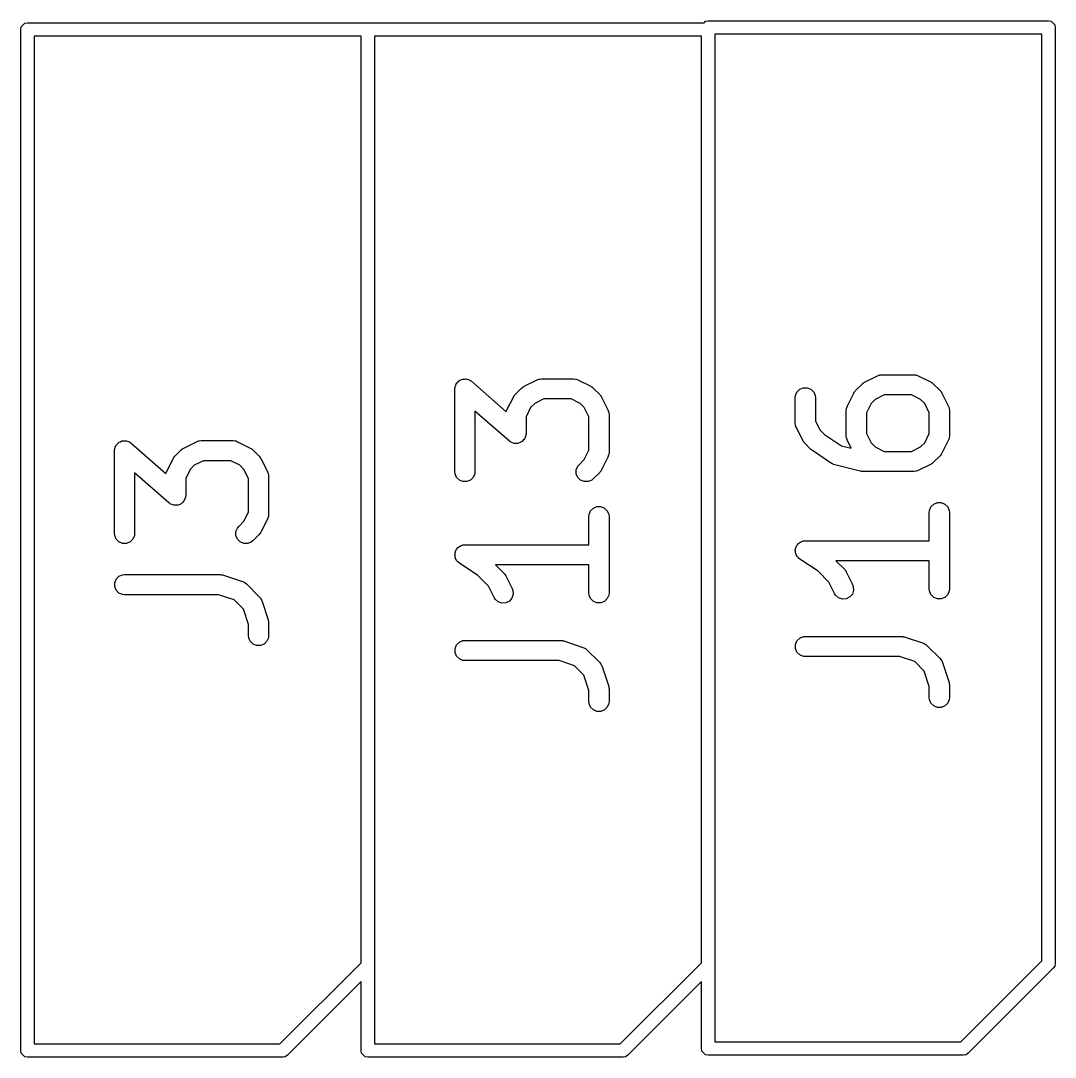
# Model space of a CAD drawing. Extents: x 0.5 to 3.33, y -7.81 to -5.91.
# Drawn here: x 1.898 to 2.202, y -6.977 to -6.6724 of the extents above; entities that cross this region are included whole.
import ezdxf

# ---------------------------------------------------------------- set-up
doc = ezdxf.new("R2010")
doc.units = 0
doc.header["$MEASUREMENT"] = 0
doc.layers.add('BLACK', color=7, linetype='CONTINUOUS')

msp = doc.modelspace()

# ---------------------------------------------------------------- linework, layer by layer
at = {"layer": 'BLACK', "linetype": 'CONTINUOUS'}
for p, q in [((1.89803, -6.675), (1.89818, -6.67425)), ((1.89803, -6.975), (1.89803, -6.675)), ((1.89818, -6.67425), (1.89925, -6.67318)), ((1.89925, -6.67318), (1.9, -6.67303)), ((1.9, -6.67303), (2, -6.67303)), ((2, -6.67303), (2.09881, -6.67303)), ((2.09881, -6.67303), (2.09925, -6.67259)), ((2.09925, -6.67259), (2.1, -6.67244)), ((2.1, -6.67244), (2.2, -6.67244)), ((2.2, -6.67244), (2.20075, -6.67259)), ((2.20075, -6.67259), (2.20182, -6.67366)), ((2.20182, -6.67366), (2.20197, -6.67441)), ((2.20197, -6.67441), (2.20197, -6.94941)), ((1.90197, -6.67697), (1.90197, -6.97303)), ((1.99803, -6.67697), (1.90197, -6.67697)), ((1.99803, -6.94918), (1.99803, -6.67697)), ((2.00197, -6.67697), (2.00197, -6.97303)), ((2.09803, -6.67697), (2.00197, -6.67697)), ((2.09803, -6.94918), (2.09803, -6.67697)), ((2.10197, -6.67638), (2.10197, -6.97244)), ((2.19803, -6.67638), (2.10197, -6.67638)), ((2.19803, -6.94859), (2.19803, -6.67638)), ((2.02608, -6.77896), (2.02642, -6.77862)), ((2.02642, -6.77862), (2.02674, -6.77826)), ((2.02674, -6.77826), (2.02683, -6.77821)), ((2.02683, -6.77821), (2.0269, -6.77814)), ((2.0269, -6.77814), (2.02734, -6.77796)), ((2.02734, -6.77796), (2.02777, -6.77774)), ((2.02777, -6.77774), (2.02787, -6.77774)), ((2.02787, -6.77774), (2.02796, -6.7777)), ((2.02796, -6.7777), (2.02844, -6.7777)), ((2.02844, -6.7777), (2.02892, -6.77767)), ((2.02892, -6.77767), (2.02901, -6.7777)), ((2.02901, -6.7777), (2.02911, -6.7777)), ((2.02911, -6.7777), (2.02956, -6.77788)), ((2.02956, -6.77788), (2.03001, -6.77804)), ((2.03001, -6.77804), (2.03012, -6.77812)), ((2.03012, -6.77812), (2.03018, -6.77814)), ((2.03018, -6.77814), (2.03023, -6.7782)), ((2.03023, -6.7782), (2.03048, -6.77837)), ((2.03048, -6.77837), (2.04069, -6.78731)), ((2.04596, -6.77983), (2.04971, -6.77796)), ((2.04971, -6.77796), (2.05025, -6.77775)), ((2.05025, -6.77775), (2.05036, -6.77774)), ((2.05036, -6.77774), (2.05046, -6.7777)), ((2.05046, -6.7777), (2.05103, -6.77764)), ((2.05103, -6.77764), (2.06041, -6.77764)), ((2.06041, -6.77764), (2.06098, -6.7777)), ((2.06098, -6.7777), (2.06108, -6.77774)), ((2.06108, -6.77774), (2.06119, -6.77775)), ((2.06119, -6.77775), (2.06173, -6.77796)), ((2.06173, -6.77796), (2.06548, -6.77983)), ((2.14572, -6.7788), (2.14596, -6.77865)), ((2.14596, -6.77865), (2.14971, -6.77677)), ((2.14971, -6.77677), (2.15025, -6.77657)), ((2.15025, -6.77657), (2.15036, -6.77656)), ((2.15036, -6.77656), (2.15046, -6.77652)), ((2.15046, -6.77652), (2.15103, -6.77646)), ((2.15103, -6.77646), (2.16041, -6.77646)), ((2.16041, -6.77646), (2.16098, -6.77652)), ((2.16098, -6.77652), (2.16108, -6.77656)), ((2.16108, -6.77656), (2.16119, -6.77657)), ((2.16119, -6.77657), (2.16173, -6.77677)), ((2.16173, -6.77677), (2.16548, -6.77865)), ((2.16548, -6.77865), (2.16573, -6.7788)), ((2.02558, -6.7806), (2.02561, -6.78029)), ((2.02558, -6.80497), (2.02558, -6.7806)), ((2.02561, -6.78021), (2.02563, -6.78016)), ((2.02561, -6.78029), (2.02561, -6.78021)), ((2.02563, -6.78016), (2.02564, -6.78002)), ((2.02564, -6.78002), (2.02582, -6.77958)), ((2.02582, -6.77958), (2.02598, -6.77912)), ((2.02598, -6.77912), (2.02604, -6.77905)), ((2.02604, -6.77905), (2.02608, -6.77896)), ((2.04332, -6.78226), (2.0452, -6.78038)), ((2.0452, -6.78038), (2.04542, -6.7802)), ((2.04542, -6.7802), (2.04547, -6.78014)), ((2.04547, -6.78014), (2.04556, -6.78008)), ((2.04556, -6.78008), (2.04564, -6.78002)), ((2.04564, -6.78002), (2.04572, -6.77999)), ((2.04572, -6.77999), (2.04596, -6.77983)), ((2.06548, -6.77983), (2.06573, -6.77999)), ((2.06573, -6.77999), (2.0658, -6.78002)), ((2.0658, -6.78002), (2.06588, -6.78008)), ((2.06588, -6.78008), (2.06597, -6.78014)), ((2.06597, -6.78014), (2.06602, -6.7802)), ((2.06602, -6.7802), (2.06624, -6.78038)), ((2.06624, -6.78038), (2.06812, -6.78226)), ((2.12564, -6.78259), (2.12608, -6.78152)), ((2.12608, -6.78152), (2.1269, -6.78071)), ((2.1269, -6.78071), (2.12796, -6.78027)), ((2.12796, -6.78027), (2.12911, -6.78027)), ((2.12911, -6.78027), (2.13018, -6.78071)), ((2.13018, -6.78071), (2.13099, -6.78152)), ((2.13099, -6.78152), (2.13143, -6.78259)), ((2.14277, -6.78184), (2.14292, -6.7816)), ((2.14292, -6.7816), (2.14295, -6.78152)), ((2.14295, -6.78152), (2.14302, -6.78144)), ((2.14302, -6.78144), (2.14308, -6.78135)), ((2.14308, -6.78135), (2.14314, -6.7813)), ((2.14314, -6.7813), (2.14332, -6.78108)), ((2.14332, -6.78108), (2.1452, -6.7792)), ((2.1452, -6.7792), (2.14542, -6.77902)), ((2.14542, -6.77902), (2.14547, -6.77896)), ((2.14547, -6.77896), (2.14556, -6.7789)), ((2.14556, -6.7789), (2.14564, -6.77883)), ((2.14564, -6.77883), (2.14572, -6.7788)), ((2.16573, -6.7788), (2.1658, -6.77883)), ((2.1658, -6.77883), (2.16588, -6.7789)), ((2.16588, -6.7789), (2.16597, -6.77896)), ((2.16597, -6.77896), (2.16602, -6.77902)), ((2.16602, -6.77902), (2.16624, -6.7792)), ((2.16624, -6.7792), (2.16812, -6.78108)), ((2.16812, -6.78108), (2.16831, -6.7813)), ((2.16831, -6.7813), (2.16836, -6.78135)), ((2.16836, -6.78135), (2.16842, -6.78144)), ((2.16842, -6.78144), (2.16849, -6.78152)), ((2.16849, -6.78152), (2.16852, -6.7816)), ((2.16852, -6.7816), (2.16867, -6.78184)), ((2.04089, -6.78677), (2.04277, -6.78303)), ((2.04277, -6.78303), (2.04292, -6.78278)), ((2.04292, -6.78278), (2.04295, -6.78271)), ((2.04295, -6.78271), (2.04302, -6.78262)), ((2.04302, -6.78262), (2.04308, -6.78254)), ((2.04308, -6.78254), (2.04314, -6.78248)), ((2.04314, -6.78248), (2.04332, -6.78226)), ((2.05173, -6.78355), (2.04903, -6.7849)), ((2.05971, -6.78355), (2.05173, -6.78355)), ((2.06241, -6.7849), (2.05971, -6.78355)), ((2.06812, -6.78226), (2.06831, -6.78248)), ((2.06831, -6.78248), (2.06836, -6.78254)), ((2.06836, -6.78254), (2.06842, -6.78262)), ((2.06842, -6.78262), (2.06849, -6.78271)), ((2.06849, -6.78271), (2.06852, -6.78278)), ((2.06852, -6.78278), (2.06867, -6.78303)), ((2.06867, -6.78303), (2.07055, -6.78677)), ((2.12558, -6.78316), (2.12564, -6.78259)), ((2.12558, -6.79066), (2.12558, -6.78316)), ((2.13143, -6.78259), (2.13149, -6.78316)), ((2.13149, -6.78316), (2.13149, -6.78997)), ((2.14089, -6.78559), (2.14277, -6.78184)), ((2.14903, -6.78372), (2.14784, -6.78491)), ((2.15173, -6.78237), (2.14903, -6.78372)), ((2.15971, -6.78237), (2.15173, -6.78237)), ((2.16241, -6.78372), (2.15971, -6.78237)), ((2.1636, -6.78491), (2.16241, -6.78372)), ((2.16867, -6.78184), (2.17055, -6.78559)), ((2.04159, -6.79594), (2.03149, -6.7871)), ((2.03149, -6.7871), (2.03149, -6.80497)), ((2.04069, -6.78731), (2.04089, -6.78677)), ((2.04784, -6.78609), (2.04649, -6.78879)), ((2.04903, -6.7849), (2.04784, -6.78609)), ((2.0636, -6.78609), (2.06241, -6.7849)), ((2.06495, -6.78879), (2.0636, -6.78609)), ((2.07055, -6.78677), (2.07075, -6.78732)), ((2.07075, -6.78732), (2.07076, -6.78742)), ((2.07076, -6.78742), (2.0708, -6.78752)), ((2.0708, -6.78752), (2.07086, -6.7881)), ((2.14058, -6.78691), (2.14064, -6.78634)), ((2.14058, -6.79441), (2.14058, -6.78691)), ((2.14064, -6.78634), (2.14068, -6.78624)), ((2.14068, -6.78624), (2.14069, -6.78613)), ((2.14069, -6.78613), (2.14089, -6.78559)), ((2.14784, -6.78491), (2.14649, -6.78761)), ((2.14649, -6.78761), (2.14649, -6.79372)), ((2.16495, -6.78761), (2.1636, -6.78491)), ((2.16495, -6.79372), (2.16495, -6.78761)), ((2.17055, -6.78559), (2.17075, -6.78613)), ((2.17075, -6.78613), (2.17076, -6.78624)), ((2.17076, -6.78624), (2.1708, -6.78634)), ((2.1708, -6.78634), (2.17086, -6.78691)), ((2.17086, -6.78691), (2.17086, -6.79441)), ((2.04649, -6.78879), (2.04649, -6.79372)), ((2.06495, -6.79865), (2.06495, -6.78879)), ((2.07086, -6.7881), (2.07086, -6.79934)), ((2.12564, -6.79124), (2.12558, -6.79066)), ((2.13149, -6.78997), (2.13284, -6.79266)), ((2.04649, -6.79372), (2.04646, -6.79402)), ((2.12568, -6.79134), (2.12564, -6.79124)), ((2.12569, -6.79144), (2.12568, -6.79134)), ((2.1259, -6.79198), (2.12569, -6.79144)), ((2.12777, -6.79573), (2.1259, -6.79198)), ((2.13284, -6.79266), (2.13417, -6.79399)), ((2.13417, -6.79399), (2.13912, -6.7973)), ((2.14649, -6.79372), (2.14784, -6.79641)), ((2.1636, -6.79641), (2.16495, -6.79372)), ((1.92608, -6.79711), (1.92642, -6.79677)), ((1.92642, -6.79677), (1.92674, -6.79641)), ((1.92674, -6.79641), (1.92683, -6.79637)), ((1.92683, -6.79637), (1.9269, -6.7963)), ((1.9269, -6.7963), (1.92734, -6.79611)), ((1.92734, -6.79611), (1.92777, -6.7959)), ((1.92777, -6.7959), (1.92787, -6.7959)), ((1.92787, -6.7959), (1.92796, -6.79586)), ((1.92796, -6.79586), (1.92844, -6.79586)), ((1.92844, -6.79586), (1.92892, -6.79583)), ((1.92892, -6.79583), (1.92901, -6.79586)), ((1.92901, -6.79586), (1.92911, -6.79586)), ((1.92911, -6.79586), (1.92956, -6.79604)), ((1.92956, -6.79604), (1.93001, -6.79619)), ((1.93001, -6.79619), (1.93012, -6.79628)), ((1.93012, -6.79628), (1.93018, -6.7963)), ((1.93018, -6.7963), (1.93023, -6.79635)), ((1.93023, -6.79635), (1.93048, -6.79653)), ((1.93048, -6.79653), (1.94069, -6.80546)), ((1.94596, -6.79799), (1.94971, -6.79611)), ((1.94971, -6.79611), (1.95025, -6.79591)), ((1.95025, -6.79591), (1.95036, -6.7959)), ((1.95036, -6.7959), (1.95046, -6.79586)), ((1.95046, -6.79586), (1.95103, -6.7958)), ((1.95103, -6.7958), (1.96041, -6.7958)), ((1.96041, -6.7958), (1.96098, -6.79586)), ((1.96098, -6.79586), (1.96108, -6.7959)), ((1.96108, -6.7959), (1.96119, -6.79591)), ((1.96119, -6.79591), (1.96173, -6.79611)), ((1.96173, -6.79611), (1.96548, -6.79799)), ((2.04184, -6.79612), (2.04159, -6.79594)), ((2.04189, -6.79617), (2.04184, -6.79612)), ((2.04195, -6.7962), (2.04189, -6.79617)), ((2.04206, -6.79628), (2.04195, -6.7962)), ((2.04251, -6.79643), (2.04206, -6.79628)), ((2.04296, -6.79662), (2.04251, -6.79643)), ((2.04306, -6.79662), (2.04296, -6.79662)), ((2.04315, -6.79665), (2.04306, -6.79662)), ((2.04363, -6.79662), (2.04315, -6.79665)), ((2.04411, -6.79662), (2.04363, -6.79662)), ((2.0442, -6.79658), (2.04411, -6.79662)), ((2.0443, -6.79657), (2.0442, -6.79658)), ((2.04473, -6.79636), (2.0443, -6.79657)), ((2.04517, -6.79617), (2.04473, -6.79636)), ((2.04525, -6.7961), (2.04517, -6.79617)), ((2.04533, -6.79606), (2.04525, -6.7961)), ((2.04565, -6.7957), (2.04533, -6.79606)), ((2.04599, -6.79536), (2.04565, -6.7957)), ((2.04603, -6.79527), (2.04599, -6.79536)), ((2.04609, -6.79519), (2.04603, -6.79527)), ((2.04625, -6.79474), (2.04609, -6.79519)), ((2.04643, -6.7943), (2.04625, -6.79474)), ((2.04644, -6.79415), (2.04643, -6.7943)), ((2.04646, -6.7941), (2.04644, -6.79415)), ((2.04646, -6.79402), (2.04646, -6.7941)), ((2.12793, -6.79598), (2.12777, -6.79573)), ((2.12796, -6.79605), (2.12793, -6.79598)), ((2.12802, -6.79613), (2.12796, -6.79605)), ((2.12808, -6.79622), (2.12802, -6.79613)), ((2.12814, -6.79627), (2.12808, -6.79622)), ((2.12832, -6.7965), (2.12814, -6.79627)), ((2.1302, -6.79838), (2.12832, -6.7965)), ((2.14064, -6.79499), (2.14058, -6.79441)), ((2.14068, -6.79509), (2.14064, -6.79499)), ((2.14069, -6.79519), (2.14068, -6.79509)), ((2.14089, -6.79573), (2.14069, -6.79519)), ((2.14204, -6.79803), (2.14089, -6.79573)), ((2.14784, -6.79641), (2.14903, -6.79761)), ((2.16241, -6.79761), (2.1636, -6.79641)), ((2.17055, -6.79573), (2.16867, -6.79948)), ((2.17075, -6.79519), (2.17055, -6.79573)), ((2.17076, -6.79509), (2.17075, -6.79519)), ((2.1708, -6.79499), (2.17076, -6.79509)), ((2.17086, -6.79441), (2.1708, -6.79499)), ((1.92558, -6.79875), (1.92561, -6.79845)), ((1.92558, -6.82313), (1.92558, -6.79875)), ((1.92561, -6.79837), (1.92563, -6.79832)), ((1.92561, -6.79845), (1.92561, -6.79837)), ((1.92563, -6.79832), (1.92564, -6.79818)), ((1.92564, -6.79818), (1.92582, -6.79773)), ((1.92582, -6.79773), (1.92598, -6.79728)), ((1.92598, -6.79728), (1.92604, -6.7972)), ((1.92604, -6.7972), (1.92608, -6.79711)), ((1.94332, -6.80041), (1.9452, -6.79854)), ((1.9452, -6.79854), (1.94542, -6.79835)), ((1.94542, -6.79835), (1.94547, -6.7983)), ((1.94547, -6.7983), (1.94556, -6.79824)), ((1.94556, -6.79824), (1.94564, -6.79817)), ((1.94564, -6.79817), (1.94572, -6.79814)), ((1.94572, -6.79814), (1.94596, -6.79799)), ((1.96548, -6.79799), (1.96573, -6.79814)), ((1.96573, -6.79814), (1.9658, -6.79817)), ((1.9658, -6.79817), (1.96588, -6.79824)), ((1.96588, -6.79824), (1.96597, -6.7983)), ((1.96597, -6.7983), (1.96602, -6.79835)), ((1.96602, -6.79835), (1.96624, -6.79854)), ((1.96624, -6.79854), (1.96812, -6.80041)), ((2.0636, -6.80134), (2.06495, -6.79865)), ((2.07076, -6.80002), (2.07075, -6.80012)), ((2.0708, -6.79992), (2.07076, -6.80002)), ((2.07086, -6.79934), (2.0708, -6.79992)), ((2.13043, -6.79857), (2.1302, -6.79838)), ((2.1302, -6.79838), (2.1302, -6.79838)), ((2.1302, -6.79838), (2.1302, -6.79838)), ((2.13065, -6.79874), (2.13043, -6.79857)), ((2.13627, -6.80249), (2.13065, -6.79874)), ((2.13065, -6.79874), (2.13065, -6.79874)), ((2.13065, -6.79874), (2.13065, -6.79874)), ((2.13912, -6.7973), (2.14204, -6.79803)), ((2.14903, -6.79761), (2.15173, -6.79896)), ((2.15173, -6.79896), (2.15971, -6.79896)), ((2.15971, -6.79896), (2.16241, -6.79761)), ((2.16831, -6.80002), (2.16812, -6.80025)), ((2.16836, -6.79997), (2.16831, -6.80002)), ((2.16842, -6.79988), (2.16836, -6.79997)), ((2.16849, -6.7998), (2.16842, -6.79988)), ((2.16852, -6.79973), (2.16849, -6.7998)), ((2.16867, -6.79948), (2.16852, -6.79973)), ((1.94089, -6.80493), (1.94277, -6.80118)), ((1.94277, -6.80118), (1.94292, -6.80093)), ((1.94292, -6.80093), (1.94295, -6.80086)), ((1.94295, -6.80086), (1.94302, -6.80078)), ((1.94302, -6.80078), (1.94308, -6.80069)), ((1.94308, -6.80069), (1.94314, -6.80064)), ((1.94314, -6.80064), (1.94332, -6.80041)), ((1.94903, -6.80305), (1.94784, -6.80425)), ((1.95173, -6.80171), (1.94903, -6.80305)), ((1.95971, -6.80171), (1.95173, -6.80171)), ((1.96241, -6.80305), (1.95971, -6.80171)), ((1.9636, -6.80425), (1.96241, -6.80305)), ((1.96812, -6.80041), (1.96831, -6.80064)), ((1.96831, -6.80064), (1.96836, -6.80069)), ((1.96836, -6.80069), (1.96842, -6.80078)), ((1.96842, -6.80078), (1.96849, -6.80086)), ((1.96849, -6.80086), (1.96852, -6.80093)), ((1.96852, -6.80093), (1.96867, -6.80118)), ((1.96867, -6.80118), (1.97055, -6.80493)), ((2.0617, -6.80333), (2.06207, -6.80288)), ((2.06207, -6.80288), (2.0636, -6.80134)), ((2.07055, -6.80066), (2.06867, -6.80441)), ((2.07075, -6.80012), (2.07055, -6.80066)), ((2.13659, -6.80266), (2.13627, -6.80249)), ((2.13665, -6.80271), (2.13659, -6.80266)), ((2.13672, -6.80273), (2.13665, -6.80271)), ((2.13678, -6.80277), (2.13672, -6.80273)), ((2.13685, -6.80278), (2.13678, -6.80277)), ((2.13719, -6.8029), (2.13685, -6.80278)), ((2.14469, -6.80478), (2.13719, -6.8029)), ((2.16548, -6.80268), (2.16173, -6.80455)), ((2.16573, -6.80252), (2.16548, -6.80268)), ((2.1658, -6.80249), (2.16573, -6.80252)), ((2.16588, -6.80243), (2.1658, -6.80249)), ((2.16597, -6.80237), (2.16588, -6.80243)), ((2.16602, -6.80231), (2.16597, -6.80237)), ((2.16624, -6.80213), (2.16602, -6.80231)), ((2.16812, -6.80025), (2.16624, -6.80213)), ((1.94159, -6.8141), (1.93149, -6.80526)), ((1.93149, -6.80526), (1.93149, -6.82313)), ((1.94069, -6.80546), (1.94089, -6.80493)), ((1.94784, -6.80425), (1.94649, -6.80695)), ((1.96495, -6.80695), (1.9636, -6.80425)), ((1.97055, -6.80493), (1.97075, -6.80547)), ((1.97075, -6.80547), (1.97076, -6.80558)), ((1.97076, -6.80558), (1.9708, -6.80568)), ((1.9708, -6.80568), (1.97086, -6.80625)), ((2.02564, -6.80554), (2.02558, -6.80497)), ((2.02608, -6.80661), (2.02564, -6.80554)), ((2.03143, -6.80554), (2.03099, -6.80661)), ((2.03149, -6.80497), (2.03143, -6.80554)), ((2.06126, -6.80439), (2.0617, -6.80333)), ((2.06126, -6.80554), (2.06126, -6.80439)), ((2.0617, -6.80661), (2.06126, -6.80554)), ((2.06812, -6.80518), (2.06624, -6.80706)), ((2.06831, -6.80495), (2.06812, -6.80518)), ((2.06836, -6.8049), (2.06831, -6.80495)), ((2.06842, -6.80481), (2.06836, -6.8049)), ((2.06849, -6.80473), (2.06842, -6.80481)), ((2.06852, -6.80466), (2.06849, -6.80473)), ((2.06867, -6.80441), (2.06852, -6.80466)), ((2.14479, -6.80479), (2.14469, -6.80478)), ((2.14483, -6.80481), (2.14479, -6.80479)), ((2.14505, -6.80483), (2.14483, -6.80481)), ((2.14527, -6.80486), (2.14505, -6.80483)), ((2.14531, -6.80486), (2.14527, -6.80486)), ((2.14541, -6.80486), (2.14531, -6.80486)), ((2.16041, -6.80486), (2.14541, -6.80486)), ((2.16098, -6.80481), (2.16041, -6.80486)), ((2.16108, -6.80477), (2.16098, -6.80481)), ((2.16119, -6.80476), (2.16108, -6.80477)), ((2.16173, -6.80455), (2.16119, -6.80476)), ((1.94649, -6.80695), (1.94649, -6.81188)), ((1.96495, -6.8168), (1.96495, -6.80695)), ((1.97086, -6.80625), (1.97086, -6.8175)), ((2.0269, -6.80742), (2.02608, -6.80661)), ((2.02796, -6.80786), (2.0269, -6.80742)), ((2.02911, -6.80786), (2.02796, -6.80786)), ((2.03018, -6.80742), (2.02911, -6.80786)), ((2.03099, -6.80661), (2.03018, -6.80742)), ((2.06252, -6.80742), (2.0617, -6.80661)), ((2.06358, -6.80786), (2.06252, -6.80742)), ((2.06473, -6.80786), (2.06358, -6.80786)), ((2.0658, -6.80742), (2.06473, -6.80786)), ((2.06624, -6.80706), (2.0658, -6.80742)), ((1.94646, -6.81226), (1.94644, -6.81231)), ((1.94649, -6.81188), (1.94646, -6.81218)), ((1.94646, -6.81218), (1.94646, -6.81226)), ((1.94184, -6.81428), (1.94159, -6.8141)), ((1.94189, -6.81433), (1.94184, -6.81428)), ((1.94195, -6.81435), (1.94189, -6.81433)), ((1.94206, -6.81444), (1.94195, -6.81435)), ((1.94251, -6.81459), (1.94206, -6.81444)), ((1.94296, -6.81477), (1.94251, -6.81459)), ((1.94306, -6.81477), (1.94296, -6.81477)), ((1.94315, -6.8148), (1.94306, -6.81477)), ((1.94363, -6.81477), (1.94315, -6.8148)), ((1.94411, -6.81477), (1.94363, -6.81477)), ((1.9442, -6.81473), (1.94411, -6.81477)), ((1.9443, -6.81473), (1.9442, -6.81473)), ((1.94473, -6.81452), (1.9443, -6.81473)), ((1.94517, -6.81433), (1.94473, -6.81452)), ((1.94525, -6.81426), (1.94517, -6.81433)), ((1.94533, -6.81422), (1.94525, -6.81426)), ((1.94565, -6.81386), (1.94533, -6.81422)), ((1.94599, -6.81352), (1.94565, -6.81386)), ((1.94603, -6.81343), (1.94599, -6.81352)), ((1.94609, -6.81335), (1.94603, -6.81343)), ((1.94625, -6.8129), (1.94609, -6.81335)), ((1.94643, -6.81245), (1.94625, -6.8129)), ((1.94644, -6.81231), (1.94643, -6.81245)), ((2.06627, -6.81564), (2.06733, -6.8152)), ((2.06733, -6.8152), (2.06848, -6.8152)), ((2.06848, -6.8152), (2.06955, -6.81564)), ((2.16501, -6.81633), (2.16545, -6.81527)), ((2.16545, -6.81527), (2.16627, -6.81446)), ((2.16627, -6.81446), (2.16733, -6.81401)), ((2.16733, -6.81401), (2.16848, -6.81401)), ((2.16848, -6.81401), (2.16955, -6.81446)), ((2.16955, -6.81446), (2.17036, -6.81527)), ((2.17036, -6.81527), (2.1708, -6.81633)), ((1.9636, -6.8195), (1.96495, -6.8168)), ((1.97075, -6.81828), (1.97055, -6.81882)), ((1.97076, -6.81817), (1.97075, -6.81828)), ((1.9708, -6.81808), (1.97076, -6.81817)), ((1.97086, -6.8175), (1.9708, -6.81808)), ((2.06495, -6.81809), (2.06501, -6.81752)), ((2.06495, -6.82639), (2.06495, -6.81809)), ((2.06501, -6.81752), (2.06545, -6.81645)), ((2.06545, -6.81645), (2.06627, -6.81564)), ((2.06955, -6.81564), (2.07036, -6.81645)), ((2.07036, -6.81645), (2.0708, -6.81752)), ((2.0708, -6.81752), (2.07086, -6.81809)), ((2.07086, -6.81809), (2.07086, -6.84059)), ((2.16495, -6.81691), (2.16501, -6.81633)), ((2.16495, -6.82521), (2.16495, -6.81691)), ((2.1708, -6.81633), (2.17086, -6.81691)), ((2.17086, -6.81691), (2.17086, -6.83941)), ((1.9617, -6.82148), (1.96207, -6.82104)), ((1.96207, -6.82104), (1.9636, -6.8195)), ((1.97055, -6.81882), (1.96867, -6.82257)), ((1.92564, -6.8237), (1.92558, -6.82313)), ((1.92608, -6.82477), (1.92564, -6.8237)), ((1.93143, -6.8237), (1.93099, -6.82477)), ((1.93149, -6.82313), (1.93143, -6.8237)), ((1.96126, -6.82255), (1.9617, -6.82148)), ((1.96126, -6.8237), (1.96126, -6.82255)), ((1.9617, -6.82477), (1.96126, -6.8237)), ((1.96812, -6.82334), (1.96624, -6.82521)), ((1.96831, -6.82311), (1.96812, -6.82334)), ((1.96836, -6.82306), (1.96831, -6.82311)), ((1.96842, -6.82297), (1.96836, -6.82306)), ((1.96849, -6.82289), (1.96842, -6.82297)), ((1.96852, -6.82282), (1.96849, -6.82289)), ((1.96867, -6.82257), (1.96852, -6.82282)), ((1.9269, -6.82558), (1.92608, -6.82477)), ((1.92796, -6.82602), (1.9269, -6.82558)), ((1.92911, -6.82602), (1.92796, -6.82602)), ((1.93018, -6.82558), (1.92911, -6.82602)), ((1.93099, -6.82477), (1.93018, -6.82558)), ((1.96252, -6.82558), (1.9617, -6.82477)), ((1.96358, -6.82602), (1.96252, -6.82558)), ((1.96473, -6.82602), (1.96358, -6.82602)), ((1.9658, -6.82558), (1.96473, -6.82602)), ((1.96624, -6.82521), (1.9658, -6.82558)), ((2.02608, -6.8277), (2.02629, -6.82749)), ((2.02629, -6.82749), (2.02645, -6.82725)), ((2.02645, -6.82725), (2.02669, -6.82709)), ((2.02669, -6.82709), (2.0269, -6.82688)), ((2.0269, -6.82688), (2.02716, -6.82677)), ((2.02716, -6.82677), (2.0274, -6.82661)), ((2.0274, -6.82661), (2.02769, -6.82656)), ((2.02769, -6.82656), (2.02796, -6.82644)), ((2.02796, -6.82644), (2.02853, -6.82639)), ((2.02853, -6.82639), (2.02853, -6.82639)), ((2.02853, -6.82639), (2.02853, -6.82639)), ((2.02853, -6.82639), (2.02854, -6.82639)), ((2.02854, -6.82639), (2.06495, -6.82639)), ((2.12564, -6.82758), (2.12575, -6.82732)), ((2.12575, -6.82732), (2.12581, -6.82703)), ((2.12581, -6.82703), (2.12597, -6.82679)), ((2.12597, -6.82679), (2.12608, -6.82652)), ((2.12608, -6.82652), (2.12629, -6.82631)), ((2.12629, -6.82631), (2.12645, -6.82607)), ((2.12645, -6.82607), (2.12669, -6.82591)), ((2.12669, -6.82591), (2.1269, -6.8257)), ((2.1269, -6.8257), (2.12716, -6.82559)), ((2.12716, -6.82559), (2.1274, -6.82543)), ((2.1274, -6.82543), (2.12769, -6.82537)), ((2.12769, -6.82537), (2.12796, -6.82526)), ((2.12796, -6.82526), (2.12853, -6.82521)), ((2.12853, -6.82521), (2.12853, -6.82521)), ((2.12853, -6.82521), (2.12853, -6.82521)), ((2.12853, -6.82521), (2.12854, -6.82521)), ((2.12854, -6.82521), (2.16495, -6.82521)), ((2.02558, -6.82934), (2.02564, -6.82906)), ((2.02564, -6.82963), (2.02558, -6.82934)), ((2.02564, -6.82876), (2.02575, -6.8285)), ((2.02564, -6.82906), (2.02564, -6.82876)), ((2.02564, -6.82992), (2.02564, -6.82963)), ((2.02575, -6.83019), (2.02564, -6.82992)), ((2.02575, -6.8285), (2.02581, -6.82821)), ((2.02581, -6.83047), (2.02575, -6.83019)), ((2.02581, -6.82821), (2.02597, -6.82797)), ((2.02597, -6.83071), (2.02581, -6.83047)), ((2.02597, -6.82797), (2.02608, -6.8277)), ((2.12558, -6.82816), (2.12564, -6.82788)), ((2.12564, -6.82845), (2.12558, -6.82816)), ((2.12564, -6.82788), (2.12564, -6.82758)), ((2.12564, -6.82873), (2.12564, -6.82845)), ((2.12575, -6.82901), (2.12564, -6.82873)), ((2.12581, -6.82929), (2.12575, -6.82901)), ((2.12597, -6.82953), (2.12581, -6.82929)), ((2.12608, -6.8298), (2.12597, -6.82953)), ((2.12629, -6.83001), (2.12608, -6.8298)), ((2.12645, -6.83025), (2.12629, -6.83001)), ((2.12689, -6.83061), (2.12645, -6.83025)), ((2.02608, -6.83098), (2.02597, -6.83071)), ((2.02629, -6.83119), (2.02608, -6.83098)), ((2.02645, -6.83143), (2.02629, -6.83119)), ((2.02689, -6.83179), (2.02645, -6.83143)), ((2.0269, -6.8318), (2.02689, -6.83179)), ((2.03228, -6.83538), (2.0269, -6.8318)), ((2.0269, -6.8318), (2.0269, -6.8318)), ((2.0269, -6.8318), (2.0269, -6.8318)), ((2.06495, -6.83229), (2.03754, -6.83229)), ((2.03754, -6.83229), (2.04, -6.83475)), ((2.06495, -6.84059), (2.06495, -6.83229)), ((2.1269, -6.83061), (2.12689, -6.83061)), ((2.1269, -6.83062), (2.1269, -6.83061)), ((2.1269, -6.83061), (2.1269, -6.83061)), ((2.13228, -6.8342), (2.1269, -6.83062)), ((2.16495, -6.83111), (2.13754, -6.83111)), ((2.13754, -6.83111), (2.14, -6.83357)), ((2.14, -6.83357), (2.14018, -6.8338)), ((2.16495, -6.83941), (2.16495, -6.83111)), ((1.92564, -6.83755), (1.92608, -6.83648)), ((1.92608, -6.83648), (1.9269, -6.83567)), ((1.9269, -6.83567), (1.92796, -6.83523)), ((1.92796, -6.83523), (1.92854, -6.83517)), ((1.92854, -6.83517), (1.95666, -6.83517)), ((1.95666, -6.83517), (1.95695, -6.8352)), ((1.95695, -6.8352), (1.95703, -6.83519)), ((1.95703, -6.83519), (1.95713, -6.83522)), ((1.95713, -6.83522), (1.95723, -6.83523)), ((1.95723, -6.83523), (1.95731, -6.83526)), ((1.95731, -6.83526), (1.95759, -6.83532)), ((1.95759, -6.83532), (1.96322, -6.8372)), ((2.03548, -6.83859), (2.03228, -6.83538)), ((2.04, -6.83475), (2.04018, -6.83498)), ((2.04018, -6.83498), (2.04024, -6.83503)), ((2.04024, -6.83503), (2.0403, -6.83512)), ((2.0403, -6.83512), (2.04037, -6.8352)), ((2.04037, -6.8352), (2.04039, -6.83527)), ((2.04039, -6.83527), (2.04055, -6.83552)), ((2.04055, -6.83552), (2.04243, -6.83927)), ((2.13548, -6.83741), (2.13228, -6.8342)), ((2.14018, -6.8338), (2.14024, -6.83385)), ((2.14024, -6.83385), (2.1403, -6.83394)), ((2.1403, -6.83394), (2.14037, -6.83402)), ((2.14037, -6.83402), (2.14039, -6.83409)), ((2.14039, -6.83409), (2.14055, -6.83434)), ((2.14055, -6.83434), (2.14243, -6.83809)), ((1.92564, -6.8387), (1.92564, -6.83755)), ((1.92608, -6.83976), (1.92564, -6.8387)), ((1.96322, -6.8372), (1.96374, -6.83743)), ((1.96374, -6.83743), (1.96382, -6.8375)), ((1.96382, -6.8375), (1.96392, -6.83754)), ((1.96392, -6.83754), (1.96437, -6.83791)), ((1.96437, -6.83791), (1.96812, -6.84166)), ((2.03714, -6.84191), (2.03548, -6.83859)), ((2.04243, -6.83927), (2.04263, -6.83981)), ((2.13714, -6.84073), (2.13548, -6.83741)), ((2.14243, -6.83809), (2.14263, -6.83863)), ((2.14263, -6.83863), (2.14271, -6.83978)), ((2.16501, -6.83998), (2.16495, -6.83941)), ((2.17086, -6.83941), (2.1708, -6.83998)), ((1.9269, -6.84058), (1.92608, -6.83976)), ((1.92796, -6.84102), (1.9269, -6.84058)), ((1.92854, -6.84108), (1.92796, -6.84102)), ((1.95618, -6.84108), (1.92854, -6.84108)), ((1.96069, -6.84258), (1.95618, -6.84108)), ((1.96345, -6.84534), (1.96069, -6.84258)), ((1.96812, -6.84166), (1.96849, -6.84211)), ((1.96849, -6.84211), (1.96853, -6.84221)), ((1.96853, -6.84221), (1.9686, -6.84229)), ((1.9686, -6.84229), (1.96883, -6.84281)), ((2.03745, -6.8424), (2.03714, -6.84191)), ((2.03832, -6.84315), (2.03745, -6.8424)), ((2.04235, -6.84205), (2.0416, -6.84292)), ((2.04271, -6.84096), (2.04235, -6.84205)), ((2.04263, -6.83981), (2.04271, -6.84096)), ((2.06501, -6.84116), (2.06495, -6.84059)), ((2.06545, -6.84223), (2.06501, -6.84116)), ((2.06627, -6.84304), (2.06545, -6.84223)), ((2.07036, -6.84223), (2.06955, -6.84304)), ((2.0708, -6.84116), (2.07036, -6.84223)), ((2.07086, -6.84059), (2.0708, -6.84116)), ((2.13745, -6.84122), (2.13714, -6.84073)), ((2.13832, -6.84197), (2.13745, -6.84122)), ((2.13942, -6.84234), (2.13832, -6.84197)), ((2.14056, -6.84226), (2.13942, -6.84234)), ((2.1416, -6.84174), (2.14056, -6.84226)), ((2.14235, -6.84087), (2.1416, -6.84174)), ((2.14271, -6.83978), (2.14235, -6.84087)), ((2.16545, -6.84105), (2.16501, -6.83998)), ((2.16627, -6.84186), (2.16545, -6.84105)), ((2.16733, -6.8423), (2.16627, -6.84186)), ((2.16848, -6.8423), (2.16733, -6.8423)), ((2.16955, -6.84186), (2.16848, -6.8423)), ((2.17036, -6.84105), (2.16955, -6.84186)), ((2.1708, -6.83998), (2.17036, -6.84105)), ((1.96495, -6.84985), (1.96345, -6.84534)), ((1.96883, -6.84281), (1.97071, -6.84844)), ((2.03942, -6.84352), (2.03832, -6.84315)), ((2.04056, -6.84344), (2.03942, -6.84352)), ((2.0416, -6.84292), (2.04056, -6.84344)), ((2.06733, -6.84348), (2.06627, -6.84304)), ((2.06848, -6.84348), (2.06733, -6.84348)), ((2.06955, -6.84304), (2.06848, -6.84348)), ((1.97071, -6.84844), (1.97077, -6.84872)), ((1.97077, -6.84872), (1.9708, -6.8488)), ((1.9708, -6.8488), (1.97081, -6.8489)), ((1.96495, -6.85312), (1.96495, -6.84985)), ((1.97081, -6.8489), (1.97084, -6.849)), ((1.97084, -6.849), (1.97083, -6.84908)), ((1.97083, -6.84908), (1.97086, -6.84937)), ((1.97086, -6.84937), (1.97086, -6.85312)), ((1.96501, -6.8537), (1.96495, -6.85312)), ((1.96545, -6.85476), (1.96501, -6.8537)), ((1.96627, -6.85558), (1.96545, -6.85476)), ((1.97036, -6.85476), (1.96955, -6.85558)), ((1.9708, -6.8537), (1.97036, -6.85476)), ((1.97086, -6.85312), (1.9708, -6.8537)), ((2.0269, -6.85501), (2.02796, -6.85457)), ((2.02796, -6.85457), (2.02854, -6.85451)), ((2.02854, -6.85451), (2.05666, -6.85451)), ((2.05666, -6.85451), (2.05695, -6.85454)), ((2.05695, -6.85454), (2.05703, -6.85453)), ((2.05703, -6.85453), (2.05713, -6.85456)), ((2.05713, -6.85456), (2.05723, -6.85457)), ((2.05723, -6.85457), (2.05731, -6.8546)), ((2.05731, -6.8546), (2.05759, -6.85466)), ((2.05759, -6.85466), (2.06322, -6.85654)), ((2.12564, -6.8557), (2.12608, -6.85464)), ((2.12608, -6.85464), (2.1269, -6.85383)), ((2.1269, -6.85383), (2.12796, -6.85338)), ((2.12796, -6.85338), (2.12854, -6.85333)), ((2.12854, -6.85333), (2.15666, -6.85333)), ((2.15666, -6.85333), (2.15695, -6.85336)), ((2.15695, -6.85336), (2.15703, -6.85335)), ((2.15703, -6.85335), (2.15713, -6.85337)), ((2.15713, -6.85337), (2.15723, -6.85338)), ((2.15723, -6.85338), (2.15731, -6.85341)), ((2.15731, -6.85341), (2.15759, -6.85348)), ((2.15759, -6.85348), (2.16322, -6.85535)), ((1.96733, -6.85602), (1.96627, -6.85558)), ((1.96848, -6.85602), (1.96733, -6.85602)), ((1.96955, -6.85558), (1.96848, -6.85602)), ((2.02564, -6.85689), (2.02608, -6.85582)), ((2.02564, -6.85804), (2.02564, -6.85689)), ((2.02608, -6.85582), (2.0269, -6.85501)), ((2.06322, -6.85654), (2.06374, -6.85677)), ((2.06374, -6.85677), (2.06382, -6.85684)), ((2.06382, -6.85684), (2.06392, -6.85688)), ((2.06392, -6.85688), (2.06437, -6.85725)), ((2.06437, -6.85725), (2.06812, -6.861)), ((2.12564, -6.85686), (2.12564, -6.8557)), ((2.12608, -6.85792), (2.12564, -6.85686)), ((2.1269, -6.85874), (2.12608, -6.85792)), ((2.16322, -6.85535), (2.16374, -6.85559)), ((2.16374, -6.85559), (2.16382, -6.85566)), ((2.16382, -6.85566), (2.16392, -6.8557)), ((2.16392, -6.8557), (2.16437, -6.85607)), ((2.16437, -6.85607), (2.16812, -6.85982)), ((2.02608, -6.8591), (2.02564, -6.85804)), ((2.0269, -6.85992), (2.02608, -6.8591)), ((2.02796, -6.86036), (2.0269, -6.85992)), ((2.02854, -6.86041), (2.02796, -6.86036)), ((2.05618, -6.86041), (2.02854, -6.86041)), ((2.06069, -6.86192), (2.05618, -6.86041)), ((2.06812, -6.861), (2.06849, -6.86145)), ((2.12796, -6.85918), (2.1269, -6.85874)), ((2.12854, -6.85923), (2.12796, -6.85918)), ((2.15618, -6.85923), (2.12854, -6.85923)), ((2.16069, -6.86074), (2.15618, -6.85923)), ((2.16345, -6.8635), (2.16069, -6.86074)), ((2.16812, -6.85982), (2.16849, -6.86026)), ((2.16849, -6.86026), (2.16853, -6.86036)), ((2.16853, -6.86036), (2.1686, -6.86044)), ((2.1686, -6.86044), (2.16883, -6.86097)), ((2.16883, -6.86097), (2.17071, -6.8666)), ((2.06345, -6.86468), (2.06069, -6.86192)), ((2.06849, -6.86145), (2.06853, -6.86154)), ((2.06853, -6.86154), (2.0686, -6.86162)), ((2.0686, -6.86162), (2.06883, -6.86215)), ((2.06883, -6.86215), (2.07071, -6.86778)), ((2.16495, -6.86801), (2.16345, -6.8635)), ((2.06495, -6.86919), (2.06345, -6.86468)), ((2.17071, -6.8666), (2.17077, -6.86688)), ((2.17077, -6.86688), (2.1708, -6.86695)), ((2.1708, -6.86695), (2.17081, -6.86706)), ((2.17081, -6.86706), (2.17084, -6.86716)), ((2.06495, -6.87246), (2.06495, -6.86919)), ((2.07071, -6.86778), (2.07077, -6.86806)), ((2.07077, -6.86806), (2.0708, -6.86813)), ((2.0708, -6.86813), (2.07081, -6.86824)), ((2.07081, -6.86824), (2.07084, -6.86834)), ((2.07084, -6.86834), (2.07083, -6.86842)), ((2.07083, -6.86842), (2.07086, -6.86871)), ((2.07086, -6.86871), (2.07086, -6.87246)), ((2.16495, -6.87128), (2.16495, -6.86801)), ((2.17084, -6.86716), (2.17083, -6.86724)), ((2.17083, -6.86724), (2.17086, -6.86753)), ((2.17086, -6.86753), (2.17086, -6.87128)), ((2.06501, -6.87304), (2.06495, -6.87246)), ((2.06545, -6.8741), (2.06501, -6.87304)), ((2.0708, -6.87304), (2.07036, -6.8741)), ((2.07086, -6.87246), (2.0708, -6.87304)), ((2.16501, -6.87185), (2.16495, -6.87128)), ((2.16545, -6.87292), (2.16501, -6.87185)), ((2.16627, -6.87373), (2.16545, -6.87292)), ((2.17036, -6.87292), (2.16955, -6.87373)), ((2.1708, -6.87185), (2.17036, -6.87292)), ((2.17086, -6.87128), (2.1708, -6.87185)), ((2.06627, -6.87491), (2.06545, -6.8741)), ((2.06733, -6.87536), (2.06627, -6.87491)), ((2.06848, -6.87536), (2.06733, -6.87536)), ((2.06955, -6.87491), (2.06848, -6.87536)), ((2.07036, -6.8741), (2.06955, -6.87491)), ((2.16733, -6.87417), (2.16627, -6.87373)), ((2.16848, -6.87417), (2.16733, -6.87417)), ((2.16955, -6.87373), (2.16848, -6.87417)), ((1.97418, -6.97303), (1.99803, -6.94918)), ((2.07418, -6.97303), (2.09803, -6.94918)), ((2.17418, -6.97244), (2.19803, -6.94859)), ((2.20139, -6.9508), (2.17639, -6.9758)), ((2.20182, -6.95016), (2.20139, -6.9508)), ((2.20197, -6.94941), (2.20182, -6.95016)), ((1.99803, -6.95475), (1.97639, -6.97639)), ((1.99803, -6.975), (1.99803, -6.95475)), ((2.09803, -6.95475), (2.07639, -6.97639)), ((2.09803, -6.97441), (2.09803, -6.95475)), ((1.90197, -6.97303), (1.97418, -6.97303)), ((2.00197, -6.97303), (2.07418, -6.97303)), ((2.10197, -6.97244), (2.17418, -6.97244)), ((1.89818, -6.97575), (1.89803, -6.975)), ((1.89925, -6.97682), (1.89818, -6.97575)), ((1.97639, -6.97639), (1.97575, -6.97682)), ((1.99818, -6.97575), (1.99803, -6.975)), ((1.99925, -6.97682), (1.99818, -6.97575)), ((2.07639, -6.97639), (2.07575, -6.97682)), ((2.09818, -6.97516), (2.09803, -6.97441)), ((2.09925, -6.97623), (2.09818, -6.97516)), ((2.1, -6.97638), (2.09925, -6.97623)), ((2.175, -6.97638), (2.1, -6.97638)), ((2.17575, -6.97623), (2.175, -6.97638)), ((2.17639, -6.9758), (2.17575, -6.97623)), ((1.9, -6.97697), (1.89925, -6.97682)), ((1.975, -6.97697), (1.9, -6.97697)), ((1.97575, -6.97682), (1.975, -6.97697)), ((2, -6.97697), (1.99925, -6.97682)), ((2.075, -6.97697), (2, -6.97697)), ((2.07575, -6.97682), (2.075, -6.97697))]:
    msp.add_line(p, q, dxfattribs=at)

doc.saveas('drawing.dxf')
